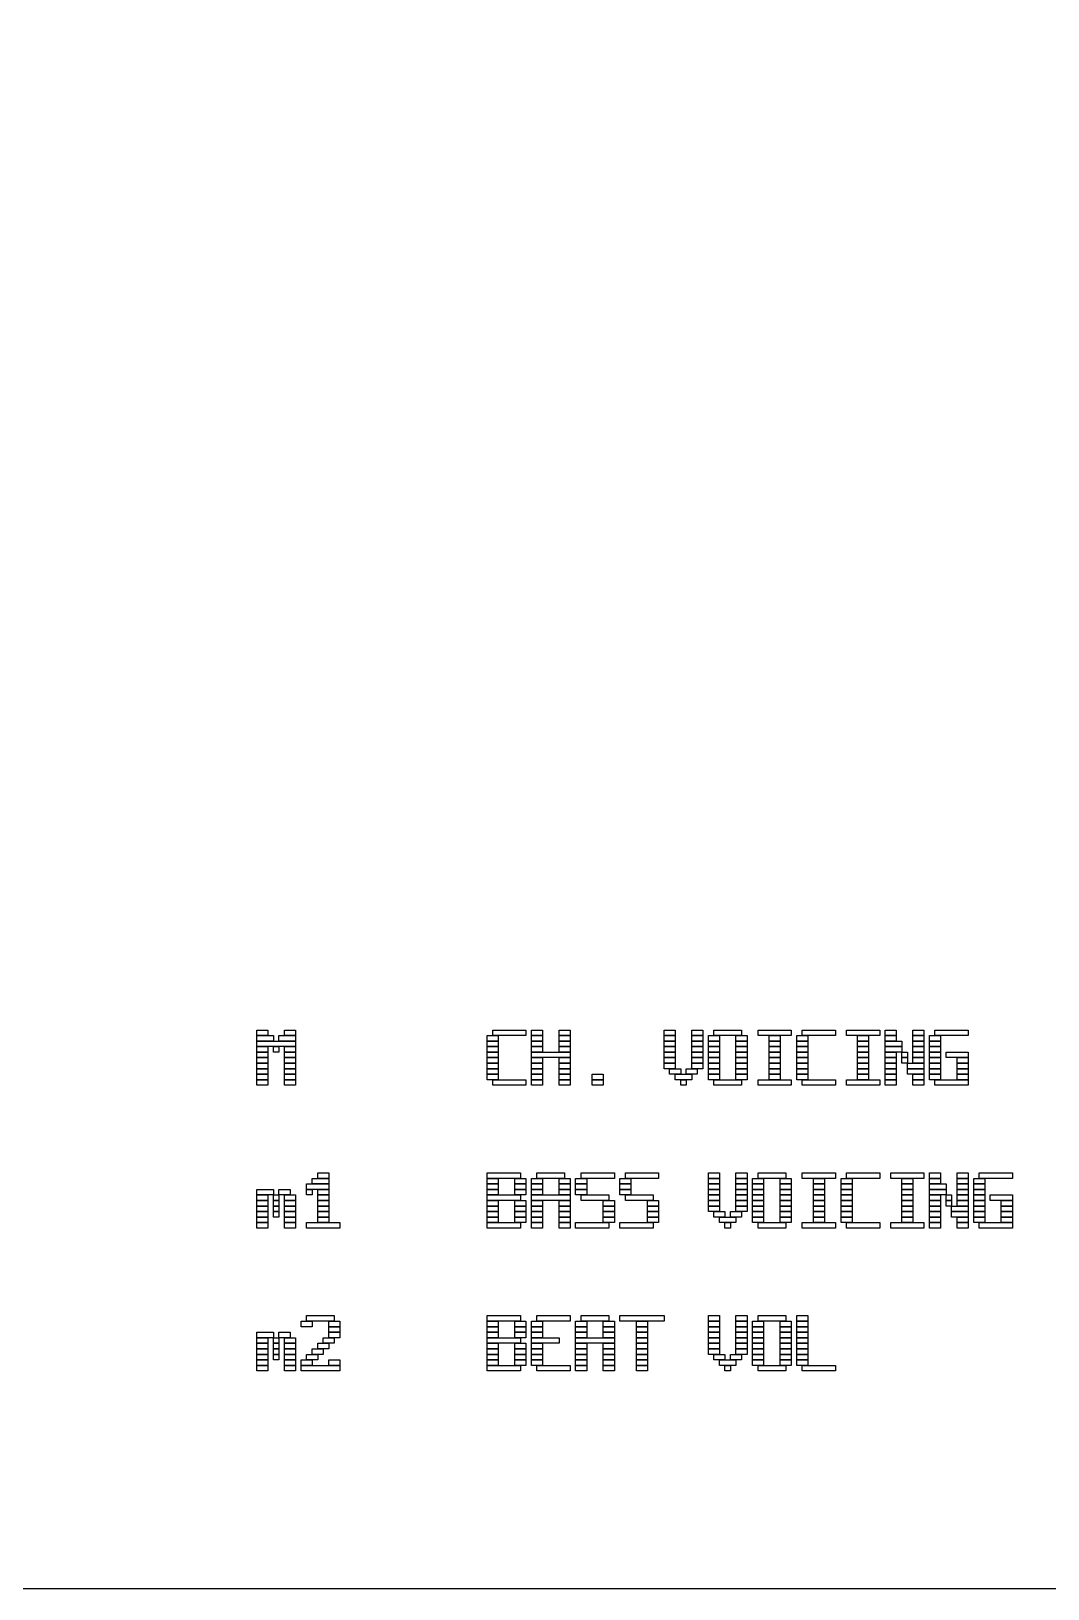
# Model space of a CAD drawing. Header units: millimetres. Extents: x 0 to 390, y 0 to 390.
# Drawn here: x 44.14 to 66.21, y 245.38 to 279.19 of the extents above; entities that cross this region are included whole.
import ezdxf

# ---------------------------------------------------------------- set-up
doc = ezdxf.new("R2010")
doc.units = ezdxf.units.MM
doc.layers.add('INCISIONE', color=7, linetype='CONTINUOUS')
doc.layers.add('TAGLIO', color=1, linetype='CONTINUOUS')

msp = doc.modelspace()

# ---------------------------------------------------------------- linework, layer by layer
at = {"layer": 'INCISIONE'}
for points in [[(49.04, 257.51), (49.28, 257.51), (49.28, 257.39), (49.04, 257.39)], [(49.04, 257.39), (49.4, 257.39), (49.4, 257.27), (49.04, 257.27)], [(49.52, 257.39), (49.88, 257.39), (49.88, 257.27), (49.52, 257.27)], [(49.64, 257.51), (49.88, 257.51), (49.88, 257.39), (49.64, 257.39)], [(54.04, 257.39), (54.28, 257.39), (54.28, 257.27), (54.04, 257.27)], [(54.16, 257.51), (54.88, 257.51), (54.88, 257.39), (54.16, 257.39)], [(55, 257.51), (55.24, 257.51), (55.24, 257.39), (55, 257.39)], [(55, 257.39), (55.24, 257.39), (55.24, 257.27), (55, 257.27)], [(55.6, 257.51), (55.84, 257.51), (55.84, 257.39), (55.6, 257.39)], [(55.6, 257.39), (55.84, 257.39), (55.84, 257.27), (55.6, 257.27)], [(57.88, 257.51), (58.12, 257.51), (58.12, 257.39), (57.88, 257.39)], [(57.88, 257.39), (58.12, 257.39), (58.12, 257.27), (57.88, 257.27)], [(58.48, 257.51), (58.72, 257.51), (58.72, 257.39), (58.48, 257.39)], [(58.48, 257.39), (58.72, 257.39), (58.72, 257.27), (58.48, 257.27)], [(58.84, 257.39), (59.08, 257.39), (59.08, 257.27), (58.84, 257.27)], [(58.96, 257.51), (59.56, 257.51), (59.56, 257.39), (58.96, 257.39)], [(59.44, 257.39), (59.68, 257.39), (59.68, 257.27), (59.44, 257.27)], [(59.92, 257.51), (60.64, 257.51), (60.64, 257.39), (59.92, 257.39)], [(60.16, 257.39), (60.4, 257.39), (60.4, 257.27), (60.16, 257.27)], [(60.76, 257.39), (61, 257.39), (61, 257.27), (60.76, 257.27)], [(60.88, 257.51), (61.6, 257.51), (61.6, 257.39), (60.88, 257.39)], [(61.84, 257.51), (62.56, 257.51), (62.56, 257.39), (61.84, 257.39)], [(62.08, 257.39), (62.32, 257.39), (62.32, 257.27), (62.08, 257.27)], [(62.68, 257.51), (62.92, 257.51), (62.92, 257.39), (62.68, 257.39)], [(62.68, 257.39), (62.92, 257.39), (62.92, 257.27), (62.68, 257.27)], [(63.28, 257.51), (63.52, 257.51), (63.52, 257.39), (63.28, 257.39)], [(63.28, 257.39), (63.52, 257.39), (63.52, 257.27), (63.28, 257.27)], [(63.64, 257.39), (63.88, 257.39), (63.88, 257.27), (63.64, 257.27)], [(63.76, 257.51), (64.48, 257.51), (64.48, 257.39), (63.76, 257.39)], [(49.04, 257.27), (49.88, 257.27), (49.88, 257.15), (49.04, 257.15)], [(49.04, 257.15), (49.28, 257.15), (49.28, 257.03), (49.04, 257.03)], [(49.04, 257.03), (49.28, 257.03), (49.28, 256.91), (49.04, 256.91)], [(49.4, 257.15), (49.52, 257.15), (49.52, 257.03), (49.4, 257.03)], [(49.64, 257.15), (49.88, 257.15), (49.88, 257.03), (49.64, 257.03)], [(49.64, 257.03), (49.88, 257.03), (49.88, 256.91), (49.64, 256.91)], [(54.04, 257.27), (54.28, 257.27), (54.28, 257.15), (54.04, 257.15)], [(54.04, 257.15), (54.28, 257.15), (54.28, 257.03), (54.04, 257.03)], [(54.04, 257.03), (54.28, 257.03), (54.28, 256.91), (54.04, 256.91)], [(55, 257.27), (55.24, 257.27), (55.24, 257.15), (55, 257.15)], [(55, 257.15), (55.24, 257.15), (55.24, 257.03), (55, 257.03)], [(55, 257.03), (55.84, 257.03), (55.84, 256.91), (55, 256.91)], [(55.6, 257.27), (55.84, 257.27), (55.84, 257.15), (55.6, 257.15)], [(55.6, 257.15), (55.84, 257.15), (55.84, 257.03), (55.6, 257.03)], [(57.88, 257.27), (58.12, 257.27), (58.12, 257.15), (57.88, 257.15)], [(57.88, 257.15), (58.12, 257.15), (58.12, 257.03), (57.88, 257.03)], [(57.88, 257.03), (58.12, 257.03), (58.12, 256.91), (57.88, 256.91)], [(58.48, 257.27), (58.72, 257.27), (58.72, 257.15), (58.48, 257.15)], [(58.48, 257.15), (58.72, 257.15), (58.72, 257.03), (58.48, 257.03)], [(58.48, 257.03), (58.72, 257.03), (58.72, 256.91), (58.48, 256.91)], [(58.84, 257.27), (59.08, 257.27), (59.08, 257.15), (58.84, 257.15)], [(58.84, 257.15), (59.08, 257.15), (59.08, 257.03), (58.84, 257.03)], [(58.84, 257.03), (59.08, 257.03), (59.08, 256.91), (58.84, 256.91)], [(59.44, 257.27), (59.68, 257.27), (59.68, 257.15), (59.44, 257.15)], [(59.44, 257.15), (59.68, 257.15), (59.68, 257.03), (59.44, 257.03)], [(59.44, 257.03), (59.68, 257.03), (59.68, 256.91), (59.44, 256.91)], [(60.16, 257.27), (60.4, 257.27), (60.4, 257.15), (60.16, 257.15)], [(60.16, 257.15), (60.4, 257.15), (60.4, 257.03), (60.16, 257.03)], [(60.16, 257.03), (60.4, 257.03), (60.4, 256.91), (60.16, 256.91)], [(60.76, 257.27), (61, 257.27), (61, 257.15), (60.76, 257.15)], [(60.76, 257.15), (61, 257.15), (61, 257.03), (60.76, 257.03)], [(60.76, 257.03), (61, 257.03), (61, 256.91), (60.76, 256.91)], [(62.08, 257.27), (62.32, 257.27), (62.32, 257.15), (62.08, 257.15)], [(62.08, 257.15), (62.32, 257.15), (62.32, 257.03), (62.08, 257.03)], [(62.08, 257.03), (62.32, 257.03), (62.32, 256.91), (62.08, 256.91)], [(62.68, 257.27), (63.04, 257.27), (63.04, 257.15), (62.68, 257.15)], [(62.68, 257.15), (63.04, 257.15), (63.04, 257.03), (62.68, 257.03)], [(62.68, 257.03), (62.92, 257.03), (62.92, 256.91), (62.68, 256.91)], [(63.04, 257.03), (63.16, 257.03), (63.16, 256.91), (63.04, 256.91)], [(63.28, 257.27), (63.52, 257.27), (63.52, 257.15), (63.28, 257.15)], [(63.28, 257.15), (63.52, 257.15), (63.52, 257.03), (63.28, 257.03)], [(63.28, 257.03), (63.52, 257.03), (63.52, 256.91), (63.28, 256.91)], [(63.64, 257.27), (63.88, 257.27), (63.88, 257.15), (63.64, 257.15)], [(63.64, 257.15), (63.88, 257.15), (63.88, 257.03), (63.64, 257.03)], [(63.64, 257.03), (63.88, 257.03), (63.88, 256.91), (63.64, 256.91)], [(64, 257.03), (64.48, 257.03), (64.48, 256.91), (64, 256.91)], [(49.04, 256.91), (49.28, 256.91), (49.28, 256.79), (49.04, 256.79)], [(49.04, 256.79), (49.28, 256.79), (49.28, 256.67), (49.04, 256.67)], [(49.04, 256.67), (49.28, 256.67), (49.28, 256.55), (49.04, 256.55)], [(49.64, 256.91), (49.88, 256.91), (49.88, 256.79), (49.64, 256.79)], [(49.64, 256.79), (49.88, 256.79), (49.88, 256.67), (49.64, 256.67)], [(49.64, 256.67), (49.88, 256.67), (49.88, 256.55), (49.64, 256.55)], [(54.04, 256.91), (54.28, 256.91), (54.28, 256.79), (54.04, 256.79)], [(54.04, 256.79), (54.28, 256.79), (54.28, 256.67), (54.04, 256.67)], [(54.04, 256.67), (54.28, 256.67), (54.28, 256.55), (54.04, 256.55)], [(55, 256.91), (55.24, 256.91), (55.24, 256.79), (55, 256.79)], [(55, 256.79), (55.24, 256.79), (55.24, 256.67), (55, 256.67)], [(55, 256.67), (55.24, 256.67), (55.24, 256.55), (55, 256.55)], [(55.6, 256.91), (55.84, 256.91), (55.84, 256.79), (55.6, 256.79)], [(55.6, 256.79), (55.84, 256.79), (55.84, 256.67), (55.6, 256.67)], [(55.6, 256.67), (55.84, 256.67), (55.84, 256.55), (55.6, 256.55)], [(57.88, 256.91), (58.12, 256.91), (58.12, 256.79), (57.88, 256.79)], [(57.88, 256.79), (58.12, 256.79), (58.12, 256.67), (57.88, 256.67)], [(58, 256.67), (58.24, 256.67), (58.24, 256.55), (58, 256.55)], [(58.36, 256.67), (58.6, 256.67), (58.6, 256.55), (58.36, 256.55)], [(58.48, 256.91), (58.72, 256.91), (58.72, 256.79), (58.48, 256.79)], [(58.48, 256.79), (58.72, 256.79), (58.72, 256.67), (58.48, 256.67)], [(58.84, 256.91), (59.08, 256.91), (59.08, 256.79), (58.84, 256.79)], [(58.84, 256.79), (59.08, 256.79), (59.08, 256.67), (58.84, 256.67)], [(58.84, 256.67), (59.08, 256.67), (59.08, 256.55), (58.84, 256.55)], [(59.44, 256.91), (59.68, 256.91), (59.68, 256.79), (59.44, 256.79)], [(59.44, 256.79), (59.68, 256.79), (59.68, 256.67), (59.44, 256.67)], [(59.44, 256.67), (59.68, 256.67), (59.68, 256.55), (59.44, 256.55)], [(60.16, 256.91), (60.4, 256.91), (60.4, 256.79), (60.16, 256.79)], [(60.16, 256.79), (60.4, 256.79), (60.4, 256.67), (60.16, 256.67)], [(60.16, 256.67), (60.4, 256.67), (60.4, 256.55), (60.16, 256.55)], [(60.76, 256.91), (61, 256.91), (61, 256.79), (60.76, 256.79)], [(60.76, 256.79), (61, 256.79), (61, 256.67), (60.76, 256.67)], [(60.76, 256.67), (61, 256.67), (61, 256.55), (60.76, 256.55)], [(62.08, 256.91), (62.32, 256.91), (62.32, 256.79), (62.08, 256.79)], [(62.08, 256.79), (62.32, 256.79), (62.32, 256.67), (62.08, 256.67)], [(62.08, 256.67), (62.32, 256.67), (62.32, 256.55), (62.08, 256.55)], [(62.68, 256.91), (62.92, 256.91), (62.92, 256.79), (62.68, 256.79)], [(62.68, 256.79), (62.92, 256.79), (62.92, 256.67), (62.68, 256.67)], [(62.68, 256.67), (62.92, 256.67), (62.92, 256.55), (62.68, 256.55)], [(63.04, 256.91), (63.16, 256.91), (63.16, 256.79), (63.04, 256.79)], [(63.16, 256.79), (63.52, 256.79), (63.52, 256.67), (63.16, 256.67)], [(63.16, 256.67), (63.52, 256.67), (63.52, 256.55), (63.16, 256.55)], [(63.28, 256.91), (63.52, 256.91), (63.52, 256.79), (63.28, 256.79)], [(63.64, 256.91), (63.88, 256.91), (63.88, 256.79), (63.64, 256.79)], [(63.64, 256.79), (63.88, 256.79), (63.88, 256.67), (63.64, 256.67)], [(63.64, 256.67), (63.88, 256.67), (63.88, 256.55), (63.64, 256.55)], [(64.24, 256.91), (64.48, 256.91), (64.48, 256.79), (64.24, 256.79)], [(64.24, 256.79), (64.48, 256.79), (64.48, 256.67), (64.24, 256.67)], [(64.24, 256.67), (64.48, 256.67), (64.48, 256.55), (64.24, 256.55)], [(49.04, 256.55), (49.28, 256.55), (49.28, 256.43), (49.04, 256.43)], [(49.04, 256.43), (49.28, 256.43), (49.28, 256.31), (49.04, 256.31)], [(49.64, 256.55), (49.88, 256.55), (49.88, 256.43), (49.64, 256.43)], [(49.64, 256.43), (49.88, 256.43), (49.88, 256.31), (49.64, 256.31)], [(54.04, 256.55), (54.28, 256.55), (54.28, 256.43), (54.04, 256.43)], [(54.16, 256.43), (54.88, 256.43), (54.88, 256.31), (54.16, 256.31)], [(55, 256.55), (55.24, 256.55), (55.24, 256.43), (55, 256.43)], [(55, 256.43), (55.24, 256.43), (55.24, 256.31), (55, 256.31)], [(55.6, 256.55), (55.84, 256.55), (55.84, 256.43), (55.6, 256.43)], [(55.6, 256.43), (55.84, 256.43), (55.84, 256.31), (55.6, 256.31)], [(56.32, 256.55), (56.56, 256.55), (56.56, 256.43), (56.32, 256.43)], [(56.32, 256.43), (56.56, 256.43), (56.56, 256.31), (56.32, 256.31)], [(58.12, 256.55), (58.48, 256.55), (58.48, 256.43), (58.12, 256.43)], [(58.24, 256.43), (58.36, 256.43), (58.36, 256.31), (58.24, 256.31)], [(58.84, 256.55), (59.08, 256.55), (59.08, 256.43), (58.84, 256.43)], [(58.96, 256.43), (59.56, 256.43), (59.56, 256.31), (58.96, 256.31)], [(59.44, 256.55), (59.68, 256.55), (59.68, 256.43), (59.44, 256.43)], [(59.92, 256.43), (60.64, 256.43), (60.64, 256.31), (59.92, 256.31)], [(60.16, 256.55), (60.4, 256.55), (60.4, 256.43), (60.16, 256.43)], [(60.76, 256.55), (61, 256.55), (61, 256.43), (60.76, 256.43)], [(60.88, 256.43), (61.6, 256.43), (61.6, 256.31), (60.88, 256.31)], [(61.84, 256.43), (62.56, 256.43), (62.56, 256.31), (61.84, 256.31)], [(62.08, 256.55), (62.32, 256.55), (62.32, 256.43), (62.08, 256.43)], [(62.68, 256.55), (62.92, 256.55), (62.92, 256.43), (62.68, 256.43)], [(62.68, 256.43), (62.92, 256.43), (62.92, 256.31), (62.68, 256.31)], [(63.28, 256.55), (63.52, 256.55), (63.52, 256.43), (63.28, 256.43)], [(63.28, 256.43), (63.52, 256.43), (63.52, 256.31), (63.28, 256.31)], [(63.64, 256.55), (63.88, 256.55), (63.88, 256.43), (63.64, 256.43)], [(63.76, 256.43), (64.48, 256.43), (64.48, 256.31), (63.76, 256.31)], [(64.24, 256.55), (64.48, 256.55), (64.48, 256.43), (64.24, 256.43)], [(50.24, 254.29), (50.6, 254.29), (50.6, 254.17), (50.24, 254.17)], [(50.36, 254.41), (50.6, 254.41), (50.6, 254.29), (50.36, 254.29)], [(54.04, 254.41), (54.76, 254.41), (54.76, 254.29), (54.04, 254.29)], [(54.04, 254.29), (54.28, 254.29), (54.28, 254.17), (54.04, 254.17)], [(54.64, 254.29), (54.88, 254.29), (54.88, 254.17), (54.64, 254.17)], [(55, 254.29), (55.24, 254.29), (55.24, 254.17), (55, 254.17)], [(55.12, 254.41), (55.72, 254.41), (55.72, 254.29), (55.12, 254.29)], [(55.6, 254.29), (55.84, 254.29), (55.84, 254.17), (55.6, 254.17)], [(55.96, 254.29), (56.2, 254.29), (56.2, 254.17), (55.96, 254.17)], [(56.08, 254.41), (56.8, 254.41), (56.8, 254.29), (56.08, 254.29)], [(56.92, 254.29), (57.16, 254.29), (57.16, 254.17), (56.92, 254.17)], [(57.04, 254.41), (57.76, 254.41), (57.76, 254.29), (57.04, 254.29)], [(58.84, 254.41), (59.08, 254.41), (59.08, 254.29), (58.84, 254.29)], [(58.84, 254.29), (59.08, 254.29), (59.08, 254.17), (58.84, 254.17)], [(59.44, 254.41), (59.68, 254.41), (59.68, 254.29), (59.44, 254.29)], [(59.44, 254.29), (59.68, 254.29), (59.68, 254.17), (59.44, 254.17)], [(59.8, 254.29), (60.04, 254.29), (60.04, 254.17), (59.8, 254.17)], [(59.92, 254.41), (60.52, 254.41), (60.52, 254.29), (59.92, 254.29)], [(60.4, 254.29), (60.64, 254.29), (60.64, 254.17), (60.4, 254.17)], [(60.88, 254.41), (61.6, 254.41), (61.6, 254.29), (60.88, 254.29)], [(61.12, 254.29), (61.36, 254.29), (61.36, 254.17), (61.12, 254.17)], [(61.72, 254.29), (61.96, 254.29), (61.96, 254.17), (61.72, 254.17)], [(61.84, 254.41), (62.56, 254.41), (62.56, 254.29), (61.84, 254.29)], [(62.8, 254.41), (63.52, 254.41), (63.52, 254.29), (62.8, 254.29)], [(63.04, 254.29), (63.28, 254.29), (63.28, 254.17), (63.04, 254.17)], [(63.64, 254.41), (63.88, 254.41), (63.88, 254.29), (63.64, 254.29)], [(63.64, 254.29), (63.88, 254.29), (63.88, 254.17), (63.64, 254.17)], [(64.24, 254.41), (64.48, 254.41), (64.48, 254.29), (64.24, 254.29)], [(64.24, 254.29), (64.48, 254.29), (64.48, 254.17), (64.24, 254.17)], [(64.6, 254.29), (64.84, 254.29), (64.84, 254.17), (64.6, 254.17)], [(64.72, 254.41), (65.44, 254.41), (65.44, 254.29), (64.72, 254.29)], [(49.04, 254.05), (49.4, 254.05), (49.4, 253.93), (49.04, 253.93)], [(49.04, 253.93), (49.28, 253.93), (49.28, 253.81), (49.04, 253.81)], [(49.4, 253.93), (49.52, 253.93), (49.52, 253.81), (49.4, 253.81)], [(49.52, 254.05), (49.76, 254.05), (49.76, 253.93), (49.52, 253.93)], [(49.64, 253.93), (49.88, 253.93), (49.88, 253.81), (49.64, 253.81)], [(50.12, 254.17), (50.6, 254.17), (50.6, 254.05), (50.12, 254.05)], [(50.12, 254.05), (50.24, 254.05), (50.24, 253.93), (50.12, 253.93)], [(50.36, 254.05), (50.6, 254.05), (50.6, 253.93), (50.36, 253.93)], [(50.36, 253.93), (50.6, 253.93), (50.6, 253.81), (50.36, 253.81)], [(54.04, 254.17), (54.28, 254.17), (54.28, 254.05), (54.04, 254.05)], [(54.04, 254.05), (54.28, 254.05), (54.28, 253.93), (54.04, 253.93)], [(54.04, 253.93), (54.76, 253.93), (54.76, 253.81), (54.04, 253.81)], [(54.64, 254.17), (54.88, 254.17), (54.88, 254.05), (54.64, 254.05)], [(54.64, 254.05), (54.88, 254.05), (54.88, 253.93), (54.64, 253.93)], [(55, 254.17), (55.24, 254.17), (55.24, 254.05), (55, 254.05)], [(55, 254.05), (55.24, 254.05), (55.24, 253.93), (55, 253.93)], [(55, 253.93), (55.84, 253.93), (55.84, 253.81), (55, 253.81)], [(55.6, 254.17), (55.84, 254.17), (55.84, 254.05), (55.6, 254.05)], [(55.6, 254.05), (55.84, 254.05), (55.84, 253.93), (55.6, 253.93)], [(55.96, 254.17), (56.2, 254.17), (56.2, 254.05), (55.96, 254.05)], [(55.96, 254.05), (56.2, 254.05), (56.2, 253.93), (55.96, 253.93)], [(56.08, 253.93), (56.68, 253.93), (56.68, 253.81), (56.08, 253.81)], [(56.92, 254.17), (57.16, 254.17), (57.16, 254.05), (56.92, 254.05)], [(56.92, 254.05), (57.16, 254.05), (57.16, 253.93), (56.92, 253.93)], [(57.04, 253.93), (57.64, 253.93), (57.64, 253.81), (57.04, 253.81)], [(58.84, 254.17), (59.08, 254.17), (59.08, 254.05), (58.84, 254.05)], [(58.84, 254.05), (59.08, 254.05), (59.08, 253.93), (58.84, 253.93)], [(58.84, 253.93), (59.08, 253.93), (59.08, 253.81), (58.84, 253.81)], [(59.44, 254.17), (59.68, 254.17), (59.68, 254.05), (59.44, 254.05)], [(59.44, 254.05), (59.68, 254.05), (59.68, 253.93), (59.44, 253.93)], [(59.44, 253.93), (59.68, 253.93), (59.68, 253.81), (59.44, 253.81)], [(59.8, 254.17), (60.04, 254.17), (60.04, 254.05), (59.8, 254.05)], [(59.8, 254.05), (60.04, 254.05), (60.04, 253.93), (59.8, 253.93)], [(59.8, 253.93), (60.04, 253.93), (60.04, 253.81), (59.8, 253.81)], [(60.4, 254.17), (60.64, 254.17), (60.64, 254.05), (60.4, 254.05)], [(60.4, 254.05), (60.64, 254.05), (60.64, 253.93), (60.4, 253.93)], [(60.4, 253.93), (60.64, 253.93), (60.64, 253.81), (60.4, 253.81)], [(61.12, 254.17), (61.36, 254.17), (61.36, 254.05), (61.12, 254.05)], [(61.12, 254.05), (61.36, 254.05), (61.36, 253.93), (61.12, 253.93)], [(61.12, 253.93), (61.36, 253.93), (61.36, 253.81), (61.12, 253.81)], [(61.72, 254.17), (61.96, 254.17), (61.96, 254.05), (61.72, 254.05)], [(61.72, 254.05), (61.96, 254.05), (61.96, 253.93), (61.72, 253.93)], [(61.72, 253.93), (61.96, 253.93), (61.96, 253.81), (61.72, 253.81)], [(63.04, 254.17), (63.28, 254.17), (63.28, 254.05), (63.04, 254.05)], [(63.04, 254.05), (63.28, 254.05), (63.28, 253.93), (63.04, 253.93)], [(63.04, 253.93), (63.28, 253.93), (63.28, 253.81), (63.04, 253.81)], [(63.64, 254.17), (64, 254.17), (64, 254.05), (63.64, 254.05)], [(63.64, 254.05), (64, 254.05), (64, 253.93), (63.64, 253.93)], [(63.64, 253.93), (63.88, 253.93), (63.88, 253.81), (63.64, 253.81)], [(64, 253.93), (64.12, 253.93), (64.12, 253.81), (64, 253.81)], [(64.24, 254.17), (64.48, 254.17), (64.48, 254.05), (64.24, 254.05)], [(64.24, 254.05), (64.48, 254.05), (64.48, 253.93), (64.24, 253.93)], [(64.24, 253.93), (64.48, 253.93), (64.48, 253.81), (64.24, 253.81)], [(64.6, 254.17), (64.84, 254.17), (64.84, 254.05), (64.6, 254.05)], [(64.6, 254.05), (64.84, 254.05), (64.84, 253.93), (64.6, 253.93)], [(64.6, 253.93), (64.84, 253.93), (64.84, 253.81), (64.6, 253.81)], [(64.96, 253.93), (65.44, 253.93), (65.44, 253.81), (64.96, 253.81)], [(49.04, 253.81), (49.28, 253.81), (49.28, 253.69), (49.04, 253.69)], [(49.04, 253.69), (49.28, 253.69), (49.28, 253.57), (49.04, 253.57)], [(49.4, 253.81), (49.52, 253.81), (49.52, 253.69), (49.4, 253.69)], [(49.4, 253.69), (49.52, 253.69), (49.52, 253.57), (49.4, 253.57)], [(49.64, 253.81), (49.88, 253.81), (49.88, 253.69), (49.64, 253.69)], [(49.64, 253.69), (49.88, 253.69), (49.88, 253.57), (49.64, 253.57)], [(50.36, 253.81), (50.6, 253.81), (50.6, 253.69), (50.36, 253.69)], [(50.36, 253.69), (50.6, 253.69), (50.6, 253.57), (50.36, 253.57)], [(54.04, 253.81), (54.28, 253.81), (54.28, 253.69), (54.04, 253.69)], [(54.04, 253.69), (54.28, 253.69), (54.28, 253.57), (54.04, 253.57)], [(54.64, 253.81), (54.88, 253.81), (54.88, 253.69), (54.64, 253.69)], [(54.64, 253.69), (54.88, 253.69), (54.88, 253.57), (54.64, 253.57)], [(55, 253.81), (55.24, 253.81), (55.24, 253.69), (55, 253.69)], [(55, 253.69), (55.24, 253.69), (55.24, 253.57), (55, 253.57)], [(55.6, 253.81), (55.84, 253.81), (55.84, 253.69), (55.6, 253.69)], [(55.6, 253.69), (55.84, 253.69), (55.84, 253.57), (55.6, 253.57)], [(56.56, 253.81), (56.8, 253.81), (56.8, 253.69), (56.56, 253.69)], [(56.56, 253.69), (56.8, 253.69), (56.8, 253.57), (56.56, 253.57)], [(57.52, 253.81), (57.76, 253.81), (57.76, 253.69), (57.52, 253.69)], [(57.52, 253.69), (57.76, 253.69), (57.76, 253.57), (57.52, 253.57)], [(58.84, 253.81), (59.08, 253.81), (59.08, 253.69), (58.84, 253.69)], [(58.84, 253.69), (59.08, 253.69), (59.08, 253.57), (58.84, 253.57)], [(59.44, 253.81), (59.68, 253.81), (59.68, 253.69), (59.44, 253.69)], [(59.44, 253.69), (59.68, 253.69), (59.68, 253.57), (59.44, 253.57)], [(59.8, 253.81), (60.04, 253.81), (60.04, 253.69), (59.8, 253.69)], [(59.8, 253.69), (60.04, 253.69), (60.04, 253.57), (59.8, 253.57)], [(60.4, 253.81), (60.64, 253.81), (60.64, 253.69), (60.4, 253.69)], [(60.4, 253.69), (60.64, 253.69), (60.64, 253.57), (60.4, 253.57)], [(61.12, 253.81), (61.36, 253.81), (61.36, 253.69), (61.12, 253.69)], [(61.12, 253.69), (61.36, 253.69), (61.36, 253.57), (61.12, 253.57)], [(61.72, 253.81), (61.96, 253.81), (61.96, 253.69), (61.72, 253.69)], [(61.72, 253.69), (61.96, 253.69), (61.96, 253.57), (61.72, 253.57)], [(63.04, 253.81), (63.28, 253.81), (63.28, 253.69), (63.04, 253.69)], [(63.04, 253.69), (63.28, 253.69), (63.28, 253.57), (63.04, 253.57)], [(63.64, 253.81), (63.88, 253.81), (63.88, 253.69), (63.64, 253.69)], [(63.64, 253.69), (63.88, 253.69), (63.88, 253.57), (63.64, 253.57)], [(64, 253.81), (64.12, 253.81), (64.12, 253.69), (64, 253.69)], [(64.12, 253.69), (64.48, 253.69), (64.48, 253.57), (64.12, 253.57)], [(64.24, 253.81), (64.48, 253.81), (64.48, 253.69), (64.24, 253.69)], [(64.6, 253.81), (64.84, 253.81), (64.84, 253.69), (64.6, 253.69)], [(64.6, 253.69), (64.84, 253.69), (64.84, 253.57), (64.6, 253.57)], [(65.2, 253.81), (65.44, 253.81), (65.44, 253.69), (65.2, 253.69)], [(65.2, 253.69), (65.44, 253.69), (65.44, 253.57), (65.2, 253.57)], [(49.04, 253.57), (49.28, 253.57), (49.28, 253.45), (49.04, 253.45)], [(49.04, 253.45), (49.28, 253.45), (49.28, 253.33), (49.04, 253.33)], [(49.04, 253.33), (49.28, 253.33), (49.28, 253.21), (49.04, 253.21)], [(49.4, 253.57), (49.52, 253.57), (49.52, 253.45), (49.4, 253.45)], [(49.64, 253.57), (49.88, 253.57), (49.88, 253.45), (49.64, 253.45)], [(49.64, 253.45), (49.88, 253.45), (49.88, 253.33), (49.64, 253.33)], [(49.64, 253.33), (49.88, 253.33), (49.88, 253.21), (49.64, 253.21)], [(50.12, 253.33), (50.84, 253.33), (50.84, 253.21), (50.12, 253.21)], [(50.36, 253.57), (50.6, 253.57), (50.6, 253.45), (50.36, 253.45)], [(50.36, 253.45), (50.6, 253.45), (50.6, 253.33), (50.36, 253.33)], [(54.04, 253.57), (54.28, 253.57), (54.28, 253.45), (54.04, 253.45)], [(54.04, 253.45), (54.28, 253.45), (54.28, 253.33), (54.04, 253.33)], [(54.04, 253.33), (54.76, 253.33), (54.76, 253.21), (54.04, 253.21)], [(54.64, 253.57), (54.88, 253.57), (54.88, 253.45), (54.64, 253.45)], [(54.64, 253.45), (54.88, 253.45), (54.88, 253.33), (54.64, 253.33)], [(55, 253.57), (55.24, 253.57), (55.24, 253.45), (55, 253.45)], [(55, 253.45), (55.24, 253.45), (55.24, 253.33), (55, 253.33)], [(55, 253.33), (55.24, 253.33), (55.24, 253.21), (55, 253.21)], [(55.6, 253.57), (55.84, 253.57), (55.84, 253.45), (55.6, 253.45)], [(55.6, 253.45), (55.84, 253.45), (55.84, 253.33), (55.6, 253.33)], [(55.6, 253.33), (55.84, 253.33), (55.84, 253.21), (55.6, 253.21)], [(55.96, 253.33), (56.68, 253.33), (56.68, 253.21), (55.96, 253.21)], [(56.56, 253.57), (56.8, 253.57), (56.8, 253.45), (56.56, 253.45)], [(56.56, 253.45), (56.8, 253.45), (56.8, 253.33), (56.56, 253.33)], [(56.92, 253.33), (57.64, 253.33), (57.64, 253.21), (56.92, 253.21)], [(57.52, 253.57), (57.76, 253.57), (57.76, 253.45), (57.52, 253.45)], [(57.52, 253.45), (57.76, 253.45), (57.76, 253.33), (57.52, 253.33)], [(58.96, 253.57), (59.2, 253.57), (59.2, 253.45), (58.96, 253.45)], [(59.08, 253.45), (59.44, 253.45), (59.44, 253.33), (59.08, 253.33)], [(59.2, 253.33), (59.32, 253.33), (59.32, 253.21), (59.2, 253.21)], [(59.32, 253.57), (59.56, 253.57), (59.56, 253.45), (59.32, 253.45)], [(59.8, 253.57), (60.04, 253.57), (60.04, 253.45), (59.8, 253.45)], [(59.8, 253.45), (60.04, 253.45), (60.04, 253.33), (59.8, 253.33)], [(59.92, 253.33), (60.52, 253.33), (60.52, 253.21), (59.92, 253.21)], [(60.4, 253.57), (60.64, 253.57), (60.64, 253.45), (60.4, 253.45)], [(60.4, 253.45), (60.64, 253.45), (60.64, 253.33), (60.4, 253.33)], [(60.88, 253.33), (61.6, 253.33), (61.6, 253.21), (60.88, 253.21)], [(61.12, 253.57), (61.36, 253.57), (61.36, 253.45), (61.12, 253.45)], [(61.12, 253.45), (61.36, 253.45), (61.36, 253.33), (61.12, 253.33)], [(61.72, 253.57), (61.96, 253.57), (61.96, 253.45), (61.72, 253.45)], [(61.72, 253.45), (61.96, 253.45), (61.96, 253.33), (61.72, 253.33)], [(61.84, 253.33), (62.56, 253.33), (62.56, 253.21), (61.84, 253.21)], [(62.8, 253.33), (63.52, 253.33), (63.52, 253.21), (62.8, 253.21)], [(63.04, 253.57), (63.28, 253.57), (63.28, 253.45), (63.04, 253.45)], [(63.04, 253.45), (63.28, 253.45), (63.28, 253.33), (63.04, 253.33)], [(63.64, 253.57), (63.88, 253.57), (63.88, 253.45), (63.64, 253.45)], [(63.64, 253.45), (63.88, 253.45), (63.88, 253.33), (63.64, 253.33)], [(63.64, 253.33), (63.88, 253.33), (63.88, 253.21), (63.64, 253.21)], [(64.12, 253.57), (64.48, 253.57), (64.48, 253.45), (64.12, 253.45)], [(64.24, 253.45), (64.48, 253.45), (64.48, 253.33), (64.24, 253.33)], [(64.24, 253.33), (64.48, 253.33), (64.48, 253.21), (64.24, 253.21)], [(64.6, 253.57), (64.84, 253.57), (64.84, 253.45), (64.6, 253.45)], [(64.6, 253.45), (64.84, 253.45), (64.84, 253.33), (64.6, 253.33)], [(64.72, 253.33), (65.44, 253.33), (65.44, 253.21), (64.72, 253.21)], [(65.2, 253.57), (65.44, 253.57), (65.44, 253.45), (65.2, 253.45)], [(65.2, 253.45), (65.44, 253.45), (65.44, 253.33), (65.2, 253.33)], [(50.12, 251.31), (50.72, 251.31), (50.72, 251.19), (50.12, 251.19)], [(54.04, 251.31), (54.76, 251.31), (54.76, 251.19), (54.04, 251.19)], [(55.12, 251.31), (55.84, 251.31), (55.84, 251.19), (55.12, 251.19)], [(56.08, 251.31), (56.68, 251.31), (56.68, 251.19), (56.08, 251.19)], [(56.92, 251.31), (57.88, 251.31), (57.88, 251.19), (56.92, 251.19)], [(58.84, 251.31), (59.08, 251.31), (59.08, 251.19), (58.84, 251.19)], [(59.44, 251.31), (59.68, 251.31), (59.68, 251.19), (59.44, 251.19)], [(59.92, 251.31), (60.52, 251.31), (60.52, 251.19), (59.92, 251.19)], [(60.76, 251.31), (61, 251.31), (61, 251.19), (60.76, 251.19)], [(49.04, 250.95), (49.4, 250.95), (49.4, 250.83), (49.04, 250.83)], [(49.52, 250.95), (49.76, 250.95), (49.76, 250.83), (49.52, 250.83)], [(50, 251.19), (50.24, 251.19), (50.24, 251.07), (50, 251.07)], [(50.6, 251.19), (50.84, 251.19), (50.84, 251.07), (50.6, 251.07)], [(50.6, 251.07), (50.84, 251.07), (50.84, 250.95), (50.6, 250.95)], [(50.6, 250.95), (50.84, 250.95), (50.84, 250.83), (50.6, 250.83)], [(54.04, 251.19), (54.28, 251.19), (54.28, 251.07), (54.04, 251.07)], [(54.04, 251.07), (54.28, 251.07), (54.28, 250.95), (54.04, 250.95)], [(54.04, 250.95), (54.28, 250.95), (54.28, 250.83), (54.04, 250.83)], [(54.64, 251.19), (54.88, 251.19), (54.88, 251.07), (54.64, 251.07)], [(54.64, 251.07), (54.88, 251.07), (54.88, 250.95), (54.64, 250.95)], [(54.64, 250.95), (54.88, 250.95), (54.88, 250.83), (54.64, 250.83)], [(55, 251.19), (55.24, 251.19), (55.24, 251.07), (55, 251.07)], [(55, 251.07), (55.24, 251.07), (55.24, 250.95), (55, 250.95)], [(55, 250.95), (55.24, 250.95), (55.24, 250.83), (55, 250.83)], [(55.96, 251.19), (56.2, 251.19), (56.2, 251.07), (55.96, 251.07)], [(55.96, 251.07), (56.2, 251.07), (56.2, 250.95), (55.96, 250.95)], [(55.96, 250.95), (56.2, 250.95), (56.2, 250.83), (55.96, 250.83)], [(56.56, 251.19), (56.8, 251.19), (56.8, 251.07), (56.56, 251.07)], [(56.56, 251.07), (56.8, 251.07), (56.8, 250.95), (56.56, 250.95)], [(56.56, 250.95), (56.8, 250.95), (56.8, 250.83), (56.56, 250.83)], [(57.28, 251.19), (57.52, 251.19), (57.52, 251.07), (57.28, 251.07)], [(57.28, 251.07), (57.52, 251.07), (57.52, 250.95), (57.28, 250.95)], [(57.28, 250.95), (57.52, 250.95), (57.52, 250.83), (57.28, 250.83)], [(58.84, 251.19), (59.08, 251.19), (59.08, 251.07), (58.84, 251.07)], [(58.84, 251.07), (59.08, 251.07), (59.08, 250.95), (58.84, 250.95)], [(58.84, 250.95), (59.08, 250.95), (59.08, 250.83), (58.84, 250.83)], [(59.44, 251.19), (59.68, 251.19), (59.68, 251.07), (59.44, 251.07)], [(59.44, 251.07), (59.68, 251.07), (59.68, 250.95), (59.44, 250.95)], [(59.44, 250.95), (59.68, 250.95), (59.68, 250.83), (59.44, 250.83)], [(59.8, 251.19), (60.04, 251.19), (60.04, 251.07), (59.8, 251.07)], [(59.8, 251.07), (60.04, 251.07), (60.04, 250.95), (59.8, 250.95)], [(59.8, 250.95), (60.04, 250.95), (60.04, 250.83), (59.8, 250.83)], [(60.4, 251.19), (60.64, 251.19), (60.64, 251.07), (60.4, 251.07)], [(60.4, 251.07), (60.64, 251.07), (60.64, 250.95), (60.4, 250.95)], [(60.4, 250.95), (60.64, 250.95), (60.64, 250.83), (60.4, 250.83)], [(60.76, 251.19), (61, 251.19), (61, 251.07), (60.76, 251.07)], [(60.76, 251.07), (61, 251.07), (61, 250.95), (60.76, 250.95)], [(60.76, 250.95), (61, 250.95), (61, 250.83), (60.76, 250.83)], [(49.04, 250.83), (49.28, 250.83), (49.28, 250.71), (49.04, 250.71)], [(49.04, 250.71), (49.28, 250.71), (49.28, 250.59), (49.04, 250.59)], [(49.04, 250.59), (49.28, 250.59), (49.28, 250.47), (49.04, 250.47)], [(49.4, 250.83), (49.52, 250.83), (49.52, 250.71), (49.4, 250.71)], [(49.4, 250.71), (49.52, 250.71), (49.52, 250.59), (49.4, 250.59)], [(49.4, 250.59), (49.52, 250.59), (49.52, 250.47), (49.4, 250.47)], [(49.64, 250.83), (49.88, 250.83), (49.88, 250.71), (49.64, 250.71)], [(49.64, 250.71), (49.88, 250.71), (49.88, 250.59), (49.64, 250.59)], [(49.64, 250.59), (49.88, 250.59), (49.88, 250.47), (49.64, 250.47)], [(50.24, 250.59), (50.48, 250.59), (50.48, 250.47), (50.24, 250.47)], [(50.36, 250.71), (50.6, 250.71), (50.6, 250.59), (50.36, 250.59)], [(50.48, 250.83), (50.72, 250.83), (50.72, 250.71), (50.48, 250.71)], [(54.04, 250.83), (54.76, 250.83), (54.76, 250.71), (54.04, 250.71)], [(54.04, 250.71), (54.28, 250.71), (54.28, 250.59), (54.04, 250.59)], [(54.04, 250.59), (54.28, 250.59), (54.28, 250.47), (54.04, 250.47)], [(54.64, 250.71), (54.88, 250.71), (54.88, 250.59), (54.64, 250.59)], [(54.64, 250.59), (54.88, 250.59), (54.88, 250.47), (54.64, 250.47)], [(55, 250.83), (55.6, 250.83), (55.6, 250.71), (55, 250.71)], [(55, 250.71), (55.24, 250.71), (55.24, 250.59), (55, 250.59)], [(55, 250.59), (55.24, 250.59), (55.24, 250.47), (55, 250.47)], [(55.96, 250.83), (56.8, 250.83), (56.8, 250.71), (55.96, 250.71)], [(55.96, 250.71), (56.2, 250.71), (56.2, 250.59), (55.96, 250.59)], [(55.96, 250.59), (56.2, 250.59), (56.2, 250.47), (55.96, 250.47)], [(56.56, 250.71), (56.8, 250.71), (56.8, 250.59), (56.56, 250.59)], [(56.56, 250.59), (56.8, 250.59), (56.8, 250.47), (56.56, 250.47)], [(57.28, 250.83), (57.52, 250.83), (57.52, 250.71), (57.28, 250.71)], [(57.28, 250.71), (57.52, 250.71), (57.52, 250.59), (57.28, 250.59)], [(57.28, 250.59), (57.52, 250.59), (57.52, 250.47), (57.28, 250.47)], [(58.84, 250.83), (59.08, 250.83), (59.08, 250.71), (58.84, 250.71)], [(58.84, 250.71), (59.08, 250.71), (59.08, 250.59), (58.84, 250.59)], [(58.84, 250.59), (59.08, 250.59), (59.08, 250.47), (58.84, 250.47)], [(59.44, 250.83), (59.68, 250.83), (59.68, 250.71), (59.44, 250.71)], [(59.44, 250.71), (59.68, 250.71), (59.68, 250.59), (59.44, 250.59)], [(59.44, 250.59), (59.68, 250.59), (59.68, 250.47), (59.44, 250.47)], [(59.8, 250.83), (60.04, 250.83), (60.04, 250.71), (59.8, 250.71)], [(59.8, 250.71), (60.04, 250.71), (60.04, 250.59), (59.8, 250.59)], [(59.8, 250.59), (60.04, 250.59), (60.04, 250.47), (59.8, 250.47)], [(60.4, 250.83), (60.64, 250.83), (60.64, 250.71), (60.4, 250.71)], [(60.4, 250.71), (60.64, 250.71), (60.64, 250.59), (60.4, 250.59)], [(60.4, 250.59), (60.64, 250.59), (60.64, 250.47), (60.4, 250.47)], [(60.76, 250.83), (61, 250.83), (61, 250.71), (60.76, 250.71)], [(60.76, 250.71), (61, 250.71), (61, 250.59), (60.76, 250.59)], [(60.76, 250.59), (61, 250.59), (61, 250.47), (60.76, 250.47)], [(49.04, 250.47), (49.28, 250.47), (49.28, 250.35), (49.04, 250.35)], [(49.04, 250.35), (49.28, 250.35), (49.28, 250.23), (49.04, 250.23)], [(49.04, 250.23), (49.28, 250.23), (49.28, 250.11), (49.04, 250.11)], [(49.4, 250.47), (49.52, 250.47), (49.52, 250.35), (49.4, 250.35)], [(49.64, 250.47), (49.88, 250.47), (49.88, 250.35), (49.64, 250.35)], [(49.64, 250.35), (49.88, 250.35), (49.88, 250.23), (49.64, 250.23)], [(49.64, 250.23), (49.88, 250.23), (49.88, 250.11), (49.64, 250.11)], [(50, 250.35), (50.24, 250.35), (50.24, 250.23), (50, 250.23)], [(50, 250.23), (50.84, 250.23), (50.84, 250.11), (50, 250.11)], [(50.12, 250.47), (50.36, 250.47), (50.36, 250.35), (50.12, 250.35)], [(50.6, 250.35), (50.84, 250.35), (50.84, 250.23), (50.6, 250.23)], [(54.04, 250.47), (54.28, 250.47), (54.28, 250.35), (54.04, 250.35)], [(54.04, 250.35), (54.28, 250.35), (54.28, 250.23), (54.04, 250.23)], [(54.04, 250.23), (54.76, 250.23), (54.76, 250.11), (54.04, 250.11)], [(54.64, 250.47), (54.88, 250.47), (54.88, 250.35), (54.64, 250.35)], [(54.64, 250.35), (54.88, 250.35), (54.88, 250.23), (54.64, 250.23)], [(55, 250.47), (55.24, 250.47), (55.24, 250.35), (55, 250.35)], [(55, 250.35), (55.24, 250.35), (55.24, 250.23), (55, 250.23)], [(55.12, 250.23), (55.84, 250.23), (55.84, 250.11), (55.12, 250.11)], [(55.96, 250.47), (56.2, 250.47), (56.2, 250.35), (55.96, 250.35)], [(55.96, 250.35), (56.2, 250.35), (56.2, 250.23), (55.96, 250.23)], [(55.96, 250.23), (56.2, 250.23), (56.2, 250.11), (55.96, 250.11)], [(56.56, 250.47), (56.8, 250.47), (56.8, 250.35), (56.56, 250.35)], [(56.56, 250.35), (56.8, 250.35), (56.8, 250.23), (56.56, 250.23)], [(56.56, 250.23), (56.8, 250.23), (56.8, 250.11), (56.56, 250.11)], [(57.28, 250.47), (57.52, 250.47), (57.52, 250.35), (57.28, 250.35)], [(57.28, 250.35), (57.52, 250.35), (57.52, 250.23), (57.28, 250.23)], [(57.28, 250.23), (57.52, 250.23), (57.52, 250.11), (57.28, 250.11)], [(58.96, 250.47), (59.2, 250.47), (59.2, 250.35), (58.96, 250.35)], [(59.08, 250.35), (59.44, 250.35), (59.44, 250.23), (59.08, 250.23)], [(59.2, 250.23), (59.32, 250.23), (59.32, 250.11), (59.2, 250.11)], [(59.32, 250.47), (59.56, 250.47), (59.56, 250.35), (59.32, 250.35)], [(59.8, 250.47), (60.04, 250.47), (60.04, 250.35), (59.8, 250.35)], [(59.8, 250.35), (60.04, 250.35), (60.04, 250.23), (59.8, 250.23)], [(59.92, 250.23), (60.52, 250.23), (60.52, 250.11), (59.92, 250.11)], [(60.4, 250.47), (60.64, 250.47), (60.64, 250.35), (60.4, 250.35)], [(60.4, 250.35), (60.64, 250.35), (60.64, 250.23), (60.4, 250.23)], [(60.76, 250.47), (61, 250.47), (61, 250.35), (60.76, 250.35)], [(60.76, 250.35), (61, 250.35), (61, 250.23), (60.76, 250.23)], [(60.88, 250.23), (61.6, 250.23), (61.6, 250.11), (60.88, 250.11)]]:
    msp.add_lwpolyline(points, close=True, dxfattribs=at)
at = {"layer": 'TAGLIO'}
msp.add_lwpolyline([(5, 385), (204.6, 385), (204.6, 245.38), (5, 245.38)], close=True, dxfattribs=at)

doc.saveas('drawing.dxf')
